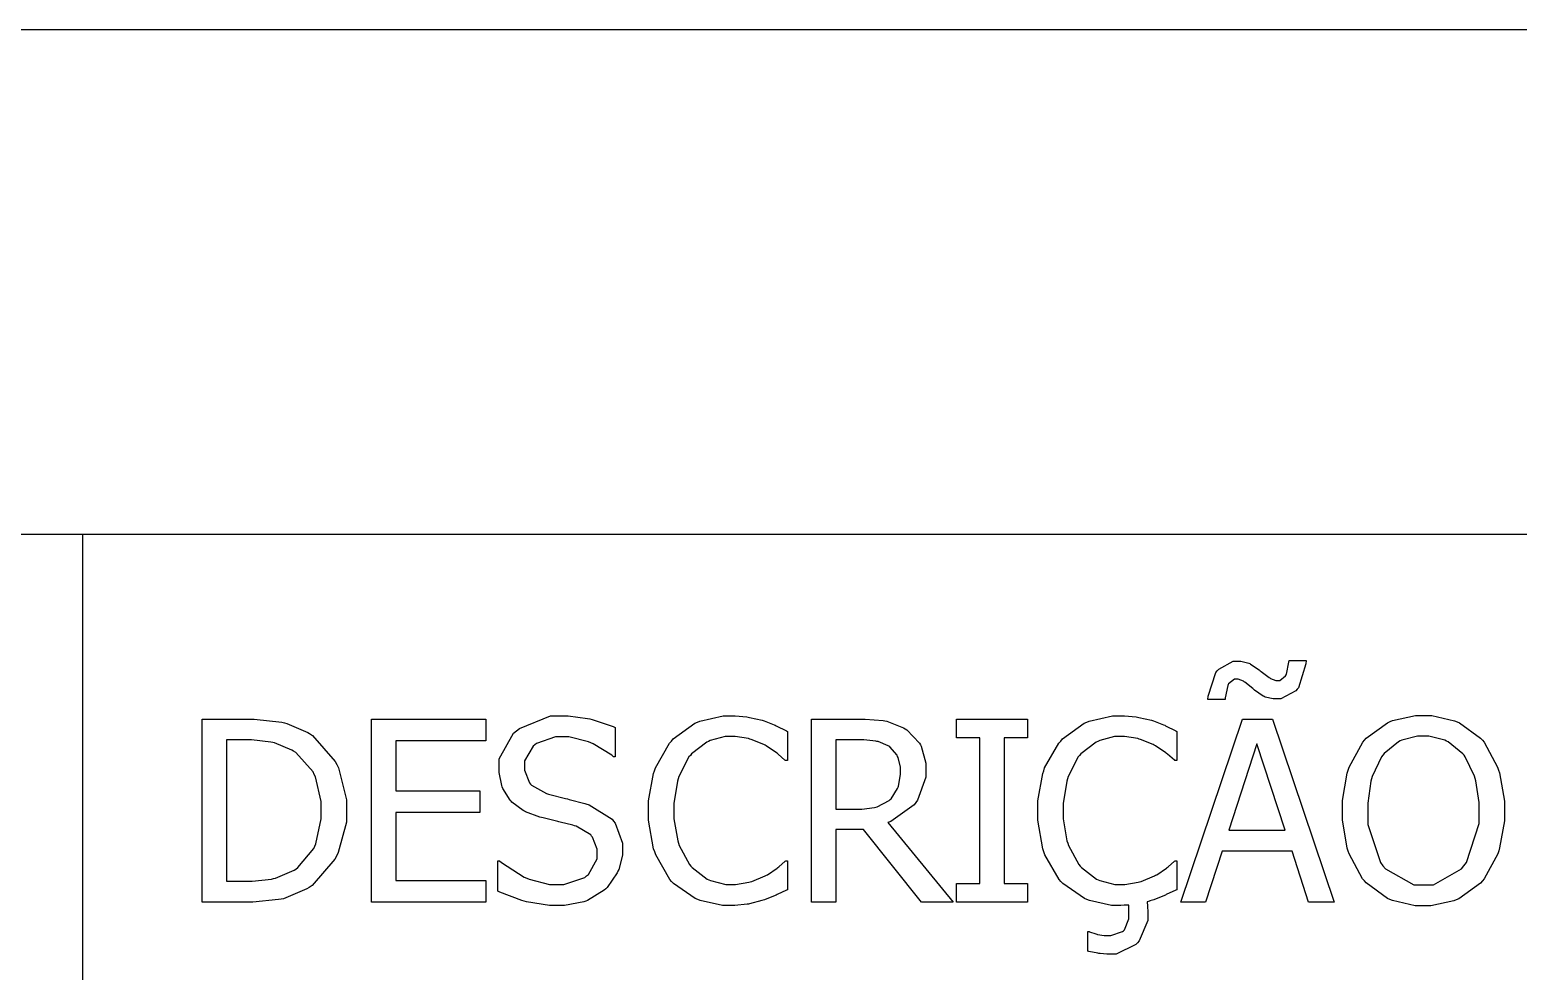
# Model space of a CAD drawing. Header units: millimetres. Extents: x 1974 to 2560, y 1429 to 1567.
# Drawn here: x 2487.988 to 2490.173, y 1531.313 to 1532.696 of the extents above; entities that cross this region are included whole.
import ezdxf

# ---------------------------------------------------------------- set-up
doc = ezdxf.new("R2010")
doc.units = ezdxf.units.MM
doc.layers.add('TEXTO', color=4, linetype='Continuous')
doc.layers.add('TIMBRE', color=7, linetype='Continuous')

msp = doc.modelspace()

# ---------------------------------------------------------------- linework, layer by layer
at = {"layer": 'TEXTO', "color": 0}
for p, q in [((2507.7976, 1531.9544), (2478.9131, 1531.9544)), ((2488.0651, 1531.9544), (2488.0651, 1515.0586)), ((2489.733, 1531.7568), (2489.7542, 1531.7685)), ((2489.7542, 1531.7685), (2489.7614, 1531.7685)), ((2489.7614, 1531.7685), (2489.7656, 1531.7685)), ((2489.7656, 1531.7685), (2489.777, 1531.7655)), ((2489.777, 1531.7655), (2489.7784, 1531.7649)), ((2489.7784, 1531.7649), (2489.7797, 1531.7643)), ((2489.7797, 1531.7643), (2489.7925, 1531.7557)), ((2489.8323, 1531.7496), (2489.836, 1531.7673)), ((2489.836, 1531.7673), (2489.8361, 1531.7694)), ((2489.8361, 1531.7694), (2489.8615, 1531.7694)), ((2489.8361, 1531.7694), (2489.8361, 1531.7694)), ((2489.861, 1531.7647), (2489.8499, 1531.7295)), ((2489.8615, 1531.7694), (2489.861, 1531.7647)), ((2489.7173, 1531.717), (2489.7288, 1531.752)), ((2489.7288, 1531.752), (2489.7309, 1531.7544)), ((2489.7309, 1531.7544), (2489.733, 1531.7568)), ((2489.756, 1531.7423), (2489.7473, 1531.7355)), ((2489.7591, 1531.7423), (2489.756, 1531.7423)), ((2489.7616, 1531.7423), (2489.7591, 1531.7423)), ((2489.7694, 1531.7391), (2489.7616, 1531.7423)), ((2489.7925, 1531.7557), (2489.7939, 1531.7545)), ((2489.7939, 1531.7545), (2489.7952, 1531.7534)), ((2489.7952, 1531.7534), (2489.8068, 1531.7445)), ((2489.8068, 1531.7445), (2489.8079, 1531.7439)), ((2489.8079, 1531.7439), (2489.8089, 1531.7433)), ((2489.8089, 1531.7433), (2489.8167, 1531.7401)), ((2489.8167, 1531.7401), (2489.8193, 1531.7401)), ((2489.8193, 1531.7401), (2489.8225, 1531.7401)), ((2489.8225, 1531.7401), (2489.831, 1531.7468)), ((2489.831, 1531.7468), (2489.8317, 1531.7483)), ((2489.8317, 1531.7483), (2489.8323, 1531.7496)), ((2489.7461, 1531.7328), (2489.7426, 1531.7147)), ((2489.7468, 1531.7342), (2489.7461, 1531.7328)), ((2489.7473, 1531.7355), (2489.7468, 1531.7342)), ((2489.7704, 1531.7384), (2489.7694, 1531.7391)), ((2489.7714, 1531.7378), (2489.7704, 1531.7384)), ((2489.7829, 1531.7285), (2489.7714, 1531.7378)), ((2489.7842, 1531.7272), (2489.7829, 1531.7285)), ((2489.7855, 1531.726), (2489.7842, 1531.7272)), ((2489.7984, 1531.7171), (2489.7855, 1531.726)), ((2489.846, 1531.7248), (2489.8242, 1531.7131)), ((2489.8479, 1531.7272), (2489.846, 1531.7248)), ((2489.8499, 1531.7295), (2489.8479, 1531.7272)), ((2489.7172, 1531.7124), (2489.7173, 1531.717)), ((2489.7425, 1531.7124), (2489.7172, 1531.7124)), ((2489.7426, 1531.7147), (2489.7425, 1531.7124)), ((2489.7997, 1531.7165), (2489.7984, 1531.7171)), ((2489.801, 1531.7159), (2489.7997, 1531.7165)), ((2489.8127, 1531.7131), (2489.801, 1531.7159)), ((2489.817, 1531.7131), (2489.8127, 1531.7131)), ((2489.8242, 1531.7131), (2489.817, 1531.7131)), ((2488.241, 1531.4148), (2488.241, 1531.6834)), ((2488.241, 1531.6834), (2488.3022, 1531.6834)), ((2488.3022, 1531.6834), (2488.3171, 1531.6834)), ((2488.3171, 1531.6834), (2488.358, 1531.6788)), ((2488.358, 1531.6788), (2488.3617, 1531.6778)), ((2488.3617, 1531.6778), (2488.3653, 1531.6769)), ((2488.3653, 1531.6769), (2488.3959, 1531.6638)), ((2488.4894, 1531.4148), (2488.4894, 1531.6834)), ((2488.4894, 1531.6834), (2488.6574, 1531.6834)), ((2488.6574, 1531.6834), (2488.6574, 1531.6517)), ((2488.7064, 1531.6699), (2488.752, 1531.6883)), ((2488.752, 1531.6883), (2488.7672, 1531.6883)), ((2488.7672, 1531.6883), (2488.7779, 1531.6883)), ((2488.7779, 1531.6883), (2488.8065, 1531.6846)), ((2488.8065, 1531.6846), (2488.8099, 1531.6838)), ((2488.8099, 1531.6838), (2488.8132, 1531.6831)), ((2488.8132, 1531.6831), (2488.8442, 1531.6724)), ((2488.9323, 1531.6543), (2488.9641, 1531.6773)), ((2488.9641, 1531.6773), (2488.9679, 1531.6788)), ((2488.9679, 1531.6788), (2488.9715, 1531.6805)), ((2488.9715, 1531.6805), (2489.0057, 1531.6883)), ((2489.0057, 1531.6883), (2489.0171, 1531.6883)), ((2489.0171, 1531.6883), (2489.0234, 1531.6883)), ((2489.0234, 1531.6883), (2489.0404, 1531.6867)), ((2489.0404, 1531.6867), (2489.0424, 1531.6863)), ((2489.0424, 1531.6863), (2489.0444, 1531.686)), ((2489.0444, 1531.686), (2489.0626, 1531.6819)), ((2489.0626, 1531.6819), (2489.0644, 1531.6813)), ((2489.0644, 1531.6813), (2489.0659, 1531.6809)), ((2489.0659, 1531.6809), (2489.0806, 1531.6752)), ((2489.0806, 1531.6752), (2489.0821, 1531.6745)), ((2489.0821, 1531.6745), (2489.0835, 1531.6738)), ((2489.0835, 1531.6738), (2489.0986, 1531.6664)), ((2489.135, 1531.4148), (2489.135, 1531.6834)), ((2489.135, 1531.6834), (2489.2043, 1531.6834)), ((2489.2043, 1531.6834), (2489.214, 1531.6834)), ((2489.214, 1531.6834), (2489.2405, 1531.6814)), ((2489.2405, 1531.6814), (2489.2431, 1531.6809)), ((2489.2431, 1531.6809), (2489.2456, 1531.6805)), ((2489.2456, 1531.6805), (2489.2703, 1531.6707)), ((2489.3482, 1531.6561), (2489.3482, 1531.6834)), ((2489.3482, 1531.6834), (2489.4524, 1531.6834)), ((2489.4524, 1531.6834), (2489.4524, 1531.6561)), ((2489.5038, 1531.6543), (2489.5355, 1531.6773)), ((2489.5355, 1531.6773), (2489.5392, 1531.6788)), ((2489.5392, 1531.6788), (2489.5428, 1531.6805)), ((2489.5428, 1531.6805), (2489.577, 1531.6883)), ((2489.577, 1531.6883), (2489.5884, 1531.6883)), ((2489.5884, 1531.6883), (2489.5947, 1531.6883)), ((2489.5947, 1531.6883), (2489.6118, 1531.6867)), ((2489.6118, 1531.6867), (2489.6139, 1531.6863)), ((2489.6139, 1531.6863), (2489.6158, 1531.686)), ((2489.6158, 1531.686), (2489.6341, 1531.6819)), ((2489.6341, 1531.6819), (2489.6358, 1531.6813)), ((2489.6358, 1531.6813), (2489.6372, 1531.6809)), ((2489.6372, 1531.6809), (2489.6519, 1531.6752)), ((2489.6519, 1531.6752), (2489.6536, 1531.6745)), ((2489.6536, 1531.6745), (2489.655, 1531.6738)), ((2489.655, 1531.6738), (2489.67, 1531.6664)), ((2489.6773, 1531.4148), (2489.7679, 1531.6834)), ((2489.7679, 1531.6834), (2489.812, 1531.6834)), ((2489.812, 1531.6834), (2489.9026, 1531.4148)), ((2489.9495, 1531.6556), (2489.9806, 1531.6782)), ((2489.9806, 1531.6782), (2489.9844, 1531.6798)), ((2489.9844, 1531.6798), (2489.988, 1531.6813)), ((2489.988, 1531.6813), (2490.022, 1531.689)), ((2490.022, 1531.689), (2490.0334, 1531.689)), ((2490.0334, 1531.689), (2490.0457, 1531.689)), ((2490.0457, 1531.689), (2490.079, 1531.6811)), ((2490.079, 1531.6811), (2490.0827, 1531.6795)), ((2490.0827, 1531.6795), (2490.0864, 1531.6779)), ((2490.0864, 1531.6779), (2490.1174, 1531.6555)), ((2488.304, 1531.6528), (2488.2767, 1531.6528)), ((2488.2767, 1531.6528), (2488.2767, 1531.4455)), ((2488.3134, 1531.6528), (2488.304, 1531.6528)), ((2488.3417, 1531.6497), (2488.3134, 1531.6528)), ((2488.3959, 1531.6638), (2488.3984, 1531.6622)), ((2488.3984, 1531.6622), (2488.4026, 1531.6593)), ((2488.4026, 1531.6593), (2488.4362, 1531.6213)), ((2488.6768, 1531.6252), (2488.698, 1531.6626)), ((2488.698, 1531.6626), (2488.7022, 1531.6662)), ((2488.7022, 1531.6662), (2488.7064, 1531.6699)), ((2488.7595, 1531.6575), (2488.7318, 1531.6478)), ((2488.7696, 1531.6575), (2488.7595, 1531.6575)), ((2488.7791, 1531.6575), (2488.7696, 1531.6575)), ((2488.8081, 1531.6501), (2488.7791, 1531.6575)), ((2488.8442, 1531.6724), (2488.8471, 1531.671)), ((2488.8471, 1531.671), (2488.8471, 1531.6282)), ((2488.9297, 1531.6513), (2488.9323, 1531.6543)), ((2488.9867, 1531.652), (2488.9842, 1531.6508)), ((2489.0086, 1531.6578), (2488.9867, 1531.652)), ((2489.0167, 1531.6578), (2489.0086, 1531.6578)), ((2489.0231, 1531.6578), (2489.0167, 1531.6578)), ((2489.0426, 1531.6549), (2489.0231, 1531.6578)), ((2489.0447, 1531.6542), (2489.0426, 1531.6549)), ((2489.0466, 1531.6536), (2489.0447, 1531.6542)), ((2489.0654, 1531.646), (2489.0466, 1531.6536)), ((2489.0986, 1531.6664), (2489.1001, 1531.6655)), ((2489.1001, 1531.6655), (2489.1001, 1531.6225)), ((2489.2061, 1531.6528), (2489.1708, 1531.6528)), ((2489.1708, 1531.6528), (2489.1708, 1531.5514)), ((2489.2119, 1531.6528), (2489.2061, 1531.6528)), ((2489.2295, 1531.6511), (2489.2119, 1531.6528)), ((2489.2703, 1531.6707), (2489.2728, 1531.6692)), ((2489.2728, 1531.6692), (2489.2751, 1531.6677)), ((2489.2751, 1531.6677), (2489.2936, 1531.6483)), ((2489.3824, 1531.6561), (2489.3482, 1531.6561)), ((2489.3824, 1531.4422), (2489.3824, 1531.6561)), ((2489.4524, 1531.6561), (2489.4181, 1531.6561)), ((2489.4181, 1531.6561), (2489.4181, 1531.4422)), ((2489.5011, 1531.6513), (2489.5038, 1531.6543)), ((2489.5582, 1531.652), (2489.5556, 1531.6508)), ((2489.5799, 1531.6578), (2489.5582, 1531.652)), ((2489.588, 1531.6578), (2489.5799, 1531.6578)), ((2489.5946, 1531.6578), (2489.588, 1531.6578)), ((2489.6141, 1531.6549), (2489.5946, 1531.6578)), ((2489.6161, 1531.6542), (2489.6141, 1531.6549)), ((2489.618, 1531.6536), (2489.6161, 1531.6542)), ((2489.6367, 1531.646), (2489.618, 1531.6536)), ((2489.67, 1531.6664), (2489.6714, 1531.6655)), ((2489.6714, 1531.6655), (2489.6714, 1531.6225)), ((2489.9443, 1531.6496), (2489.9469, 1531.6526)), ((2489.9469, 1531.6526), (2489.9495, 1531.6556)), ((2490.0019, 1531.6526), (2489.9995, 1531.6514)), ((2490.0249, 1531.6582), (2490.0019, 1531.6526)), ((2490.0334, 1531.6582), (2490.0249, 1531.6582)), ((2490.0412, 1531.6582), (2490.0334, 1531.6582)), ((2490.0648, 1531.6524), (2490.0412, 1531.6582)), ((2490.0673, 1531.6512), (2490.0648, 1531.6524)), ((2490.1174, 1531.6555), (2490.1199, 1531.6526)), ((2490.1199, 1531.6526), (2490.1224, 1531.6497)), ((2490.1199, 1531.6526), (2490.1199, 1531.6526)), ((2488.3444, 1531.649), (2488.3417, 1531.6497)), ((2488.3472, 1531.6484), (2488.3444, 1531.649)), ((2488.3725, 1531.638), (2488.3472, 1531.6484)), ((2488.3749, 1531.6366), (2488.3725, 1531.638)), ((2488.3782, 1531.6345), (2488.3749, 1531.6366)), ((2488.4037, 1531.606), (2488.3782, 1531.6345)), ((2488.6574, 1531.6517), (2488.5252, 1531.6517)), ((2488.5252, 1531.6517), (2488.5252, 1531.5781)), ((2488.7267, 1531.6439), (2488.7139, 1531.6224)), ((2488.7293, 1531.6459), (2488.7267, 1531.6439)), ((2488.7318, 1531.6478), (2488.7293, 1531.6459)), ((2488.8115, 1531.6487), (2488.8081, 1531.6501)), ((2488.8148, 1531.6472), (2488.8115, 1531.6487)), ((2488.8423, 1531.6303), (2488.8148, 1531.6472)), ((2488.8445, 1531.6282), (2488.8423, 1531.6303)), ((2488.9061, 1531.6118), (2488.927, 1531.6483)), ((2488.927, 1531.6483), (2488.9297, 1531.6513)), ((2488.9574, 1531.6301), (2488.9554, 1531.6279)), ((2488.9592, 1531.6324), (2488.9574, 1531.6301)), ((2488.9816, 1531.6497), (2488.9592, 1531.6324)), ((2488.9842, 1531.6508), (2488.9816, 1531.6497)), ((2489.0671, 1531.645), (2489.0654, 1531.646)), ((2489.0688, 1531.6441), (2489.0671, 1531.645)), ((2489.0839, 1531.6341), (2489.0688, 1531.6441)), ((2489.0852, 1531.633), (2489.0839, 1531.6341)), ((2489.0863, 1531.632), (2489.0852, 1531.633)), ((2489.0963, 1531.6233), (2489.0863, 1531.632)), ((2489.2312, 1531.6508), (2489.2295, 1531.6511)), ((2489.2329, 1531.6505), (2489.2312, 1531.6508)), ((2489.2476, 1531.6444), (2489.2329, 1531.6505)), ((2489.2489, 1531.6436), (2489.2476, 1531.6444)), ((2489.2503, 1531.6427), (2489.2489, 1531.6436)), ((2489.261, 1531.6303), (2489.2503, 1531.6427)), ((2489.2617, 1531.6287), (2489.261, 1531.6303)), ((2489.2936, 1531.6483), (2489.2951, 1531.6459)), ((2489.2951, 1531.6459), (2489.2964, 1531.6436)), ((2489.2964, 1531.6436), (2489.3032, 1531.6188)), ((2489.4774, 1531.6118), (2489.4983, 1531.6483)), ((2489.4983, 1531.6483), (2489.5011, 1531.6513)), ((2489.5287, 1531.6301), (2489.5267, 1531.6279)), ((2489.5306, 1531.6324), (2489.5287, 1531.6301)), ((2489.553, 1531.6497), (2489.5306, 1531.6324)), ((2489.5556, 1531.6508), (2489.553, 1531.6497)), ((2489.6384, 1531.645), (2489.6367, 1531.646)), ((2489.6402, 1531.6441), (2489.6384, 1531.645)), ((2489.6552, 1531.6341), (2489.6402, 1531.6441)), ((2489.6565, 1531.633), (2489.6552, 1531.6341)), ((2489.6576, 1531.632), (2489.6565, 1531.633)), ((2489.6678, 1531.6233), (2489.6576, 1531.632)), ((2489.7891, 1531.647), (2489.7478, 1531.5204)), ((2489.8306, 1531.5204), (2489.7891, 1531.647)), ((2489.9243, 1531.6128), (2489.9443, 1531.6496)), ((2489.9737, 1531.6303), (2489.9719, 1531.6282)), ((2489.9756, 1531.6328), (2489.9737, 1531.6303)), ((2489.997, 1531.6503), (2489.9756, 1531.6328)), ((2489.9995, 1531.6514), (2489.997, 1531.6503)), ((2490.0698, 1531.6501), (2490.0673, 1531.6512)), ((2490.0912, 1531.6327), (2490.0698, 1531.6501)), ((2490.093, 1531.6303), (2490.0912, 1531.6327)), ((2490.0948, 1531.6282), (2490.093, 1531.6303)), ((2490.1224, 1531.6497), (2490.1423, 1531.6131)), ((2488.4362, 1531.6213), (2488.4387, 1531.6166)), ((2488.4387, 1531.6166), (2488.4409, 1531.6119)), ((2488.4409, 1531.6119), (2488.4529, 1531.5647)), ((2488.6768, 1531.6115), (2488.6768, 1531.6252)), ((2488.6768, 1531.6051), (2488.6768, 1531.6115)), ((2488.7139, 1531.6224), (2488.7139, 1531.6152)), ((2488.7139, 1531.6152), (2488.7139, 1531.6084)), ((2488.7139, 1531.6084), (2488.7214, 1531.5897)), ((2488.8471, 1531.6282), (2488.8445, 1531.6282)), ((2488.9048, 1531.6077), (2488.9061, 1531.6118)), ((2488.9554, 1531.6279), (2488.9407, 1531.599)), ((2489.0973, 1531.6225), (2489.0963, 1531.6233)), ((2489.1001, 1531.6225), (2489.0973, 1531.6225)), ((2489.2624, 1531.6272), (2489.2617, 1531.6287)), ((2489.2659, 1531.6131), (2489.2624, 1531.6272)), ((2489.2659, 1531.6079), (2489.2659, 1531.6131)), ((2489.3032, 1531.6188), (2489.3032, 1531.6106)), ((2489.3032, 1531.6106), (2489.3032, 1531.5982)), ((2489.4761, 1531.6077), (2489.4774, 1531.6118)), ((2489.5267, 1531.6279), (2489.5121, 1531.599)), ((2489.6686, 1531.6225), (2489.6678, 1531.6233)), ((2489.6714, 1531.6225), (2489.6686, 1531.6225)), ((2489.9215, 1531.6043), (2489.9229, 1531.6085)), ((2489.9229, 1531.6085), (2489.9243, 1531.6128)), ((2489.9719, 1531.6282), (2489.9583, 1531.5994)), ((2490.1083, 1531.5998), (2490.0948, 1531.6282)), ((2490.1423, 1531.6131), (2490.1438, 1531.6087)), ((2490.1438, 1531.6087), (2490.1451, 1531.6044)), ((2488.4054, 1531.6023), (2488.4037, 1531.606)), ((2488.4071, 1531.5987), (2488.4054, 1531.6023)), ((2488.4157, 1531.5626), (2488.4071, 1531.5987)), ((2488.6806, 1531.5858), (2488.6768, 1531.6051)), ((2488.7214, 1531.5897), (2488.7229, 1531.588)), ((2488.7229, 1531.588), (2488.7244, 1531.5863)), ((2488.7244, 1531.5863), (2488.7462, 1531.574)), ((2488.8961, 1531.5636), (2488.9033, 1531.6034)), ((2488.9033, 1531.6034), (2488.9048, 1531.6077)), ((2488.9387, 1531.5921), (2488.9334, 1531.5597)), ((2488.9397, 1531.5956), (2488.9387, 1531.5921)), ((2488.9407, 1531.599), (2488.9397, 1531.5956)), ((2489.2628, 1531.5851), (2489.2659, 1531.6022)), ((2489.2659, 1531.6022), (2489.2659, 1531.6079)), ((2489.2659, 1531.6079), (2489.2659, 1531.6079)), ((2489.3032, 1531.5982), (2489.2907, 1531.5645)), ((2489.4676, 1531.5636), (2489.4747, 1531.6034)), ((2489.4747, 1531.6034), (2489.4761, 1531.6077)), ((2489.5099, 1531.5921), (2489.5047, 1531.5597)), ((2489.511, 1531.5956), (2489.5099, 1531.5921)), ((2489.5121, 1531.599), (2489.511, 1531.5956)), ((2489.9146, 1531.564), (2489.9215, 1531.6043)), ((2489.9564, 1531.5925), (2489.9518, 1531.5599)), ((2489.9574, 1531.5959), (2489.9564, 1531.5925)), ((2489.9583, 1531.5994), (2489.9574, 1531.5959)), ((2490.1093, 1531.5963), (2490.1083, 1531.5998)), ((2490.1102, 1531.5929), (2490.1093, 1531.5963)), ((2490.115, 1531.5609), (2490.1102, 1531.5929)), ((2490.1451, 1531.6044), (2490.1522, 1531.563)), ((2488.4529, 1531.5647), (2488.4529, 1531.5489)), ((2488.5252, 1531.5781), (2488.6484, 1531.5781)), ((2488.6484, 1531.5781), (2488.6484, 1531.5463)), ((2488.6813, 1531.5838), (2488.6806, 1531.5858)), ((2488.6821, 1531.5818), (2488.6813, 1531.5838)), ((2488.6928, 1531.5645), (2488.6821, 1531.5818)), ((2488.6943, 1531.563), (2488.6928, 1531.5645)), ((2488.7462, 1531.574), (2488.7492, 1531.5732)), ((2488.7492, 1531.5732), (2488.751, 1531.5727)), ((2488.751, 1531.5727), (2488.7741, 1531.5669)), ((2488.7741, 1531.5669), (2488.7769, 1531.5662)), ((2488.7769, 1531.5662), (2488.7796, 1531.5656)), ((2488.7796, 1531.5656), (2488.8024, 1531.5597)), ((2489.2493, 1531.5639), (2489.2507, 1531.5652)), ((2489.2507, 1531.5652), (2489.252, 1531.5665)), ((2489.252, 1531.5665), (2489.2615, 1531.5815)), ((2489.2615, 1531.5815), (2489.2622, 1531.5833)), ((2489.2622, 1531.5833), (2489.2628, 1531.5851)), ((2489.2907, 1531.5645), (2489.2883, 1531.5611)), ((2488.4157, 1531.5494), (2488.4157, 1531.5626)), ((2488.4157, 1531.5371), (2488.4157, 1531.5494)), ((2488.4157, 1531.5494), (2488.4157, 1531.5494)), ((2488.4529, 1531.5489), (2488.4529, 1531.5323)), ((2488.4529, 1531.5489), (2488.4529, 1531.5489)), ((2488.6484, 1531.5463), (2488.5252, 1531.5463)), ((2488.5252, 1531.5463), (2488.5252, 1531.4465)), ((2488.6956, 1531.5615), (2488.6943, 1531.563)), ((2488.7119, 1531.5492), (2488.6956, 1531.5615)), ((2488.7138, 1531.5483), (2488.7119, 1531.5492)), ((2488.7156, 1531.5474), (2488.7138, 1531.5483)), ((2488.7364, 1531.5397), (2488.7156, 1531.5474)), ((2488.8024, 1531.5597), (2488.8042, 1531.5592)), ((2488.8042, 1531.5592), (2488.8088, 1531.5578)), ((2488.8088, 1531.5578), (2488.8426, 1531.5364)), ((2488.8961, 1531.5489), (2488.8961, 1531.5636)), ((2488.8961, 1531.535), (2488.8961, 1531.5489)), ((2488.9334, 1531.5597), (2488.9334, 1531.5489)), ((2488.9334, 1531.5489), (2488.9334, 1531.5371)), ((2489.1708, 1531.5514), (2489.2022, 1531.5514)), ((2489.2022, 1531.5514), (2489.209, 1531.5514)), ((2489.209, 1531.5514), (2489.2277, 1531.5537)), ((2489.2277, 1531.5537), (2489.2298, 1531.5541)), ((2489.2298, 1531.5541), (2489.2318, 1531.5546)), ((2489.2318, 1531.5546), (2489.2493, 1531.5639)), ((2489.2857, 1531.5578), (2489.2517, 1531.5333)), ((2489.2883, 1531.5611), (2489.2857, 1531.5578)), ((2489.4676, 1531.5489), (2489.4676, 1531.5636)), ((2489.4676, 1531.535), (2489.4676, 1531.5489)), ((2489.5047, 1531.5597), (2489.5047, 1531.5489)), ((2489.5047, 1531.5489), (2489.5047, 1531.5371)), ((2489.9146, 1531.549), (2489.9146, 1531.564)), ((2489.9146, 1531.5354), (2489.9146, 1531.549)), ((2489.9518, 1531.5599), (2489.9518, 1531.549)), ((2489.9518, 1531.549), (2489.9518, 1531.5289)), ((2490.115, 1531.549), (2490.115, 1531.5609)), ((2490.115, 1531.53), (2490.115, 1531.549)), ((2490.115, 1531.549), (2490.115, 1531.549)), ((2490.1522, 1531.563), (2490.1522, 1531.549)), ((2490.1522, 1531.549), (2490.1522, 1531.5343)), ((2488.4078, 1531.5004), (2488.4157, 1531.5371)), ((2488.4529, 1531.5323), (2488.4405, 1531.4874)), ((2488.7387, 1531.5391), (2488.7364, 1531.5397)), ((2488.7412, 1531.5385), (2488.7387, 1531.5391)), ((2488.7627, 1531.5331), (2488.7412, 1531.5385)), ((2488.7645, 1531.5328), (2488.7627, 1531.5331)), ((2488.7662, 1531.5323), (2488.7645, 1531.5328)), ((2488.785, 1531.5276), (2488.7662, 1531.5323)), ((2488.7872, 1531.5268), (2488.785, 1531.5276)), ((2488.79, 1531.5261), (2488.7872, 1531.5268)), ((2488.8112, 1531.5135), (2488.79, 1531.5261)), ((2488.8426, 1531.5364), (2488.8448, 1531.5335)), ((2488.8448, 1531.5335), (2488.847, 1531.5307)), ((2488.847, 1531.5307), (2488.8576, 1531.5012)), ((2488.9035, 1531.4931), (2488.8961, 1531.535)), ((2488.9334, 1531.5371), (2488.9388, 1531.5047)), ((2489.2115, 1531.5216), (2489.1708, 1531.5216)), ((2489.1708, 1531.5216), (2489.1708, 1531.4148)), ((2489.2967, 1531.4148), (2489.2115, 1531.5216)), ((2489.2517, 1531.5333), (2489.2474, 1531.5317)), ((2489.2474, 1531.5317), (2489.3431, 1531.4148)), ((2489.2474, 1531.5317), (2489.2474, 1531.5317)), ((2489.4748, 1531.4931), (2489.4676, 1531.535)), ((2489.5047, 1531.5371), (2489.5102, 1531.5047)), ((2489.9214, 1531.4941), (2489.9146, 1531.5354)), ((2489.9518, 1531.5289), (2489.9702, 1531.4728)), ((2490.0966, 1531.4728), (2490.115, 1531.53)), ((2490.1522, 1531.5343), (2490.1453, 1531.4945)), ((2488.4064, 1531.4969), (2488.4078, 1531.5004)), ((2488.8125, 1531.5118), (2488.8112, 1531.5135)), ((2488.8138, 1531.5102), (2488.8125, 1531.5118)), ((2488.8204, 1531.4923), (2488.8138, 1531.5102)), ((2488.8576, 1531.5012), (2488.8576, 1531.4912)), ((2488.9388, 1531.5047), (2488.94, 1531.5013)), ((2488.94, 1531.5013), (2488.941, 1531.4981)), ((2489.5102, 1531.5047), (2489.5114, 1531.5013)), ((2489.5114, 1531.5013), (2489.5125, 1531.4981)), ((2489.7478, 1531.5204), (2489.8306, 1531.5204)), ((2489.7478, 1531.5204), (2489.7478, 1531.5204)), ((2488.3814, 1531.4655), (2488.4047, 1531.4935)), ((2488.4355, 1531.4776), (2488.4021, 1531.4391)), ((2488.4047, 1531.4935), (2488.4064, 1531.4969)), ((2488.438, 1531.4824), (2488.4355, 1531.4776)), ((2488.4405, 1531.4874), (2488.438, 1531.4824)), ((2488.8078, 1531.4552), (2488.8204, 1531.4781)), ((2488.8204, 1531.4857), (2488.8204, 1531.4923)), ((2488.8204, 1531.4781), (2488.8204, 1531.4857)), ((2488.8576, 1531.4835), (2488.8523, 1531.4628)), ((2488.8576, 1531.4912), (2488.8576, 1531.4835)), ((2488.9051, 1531.4887), (2488.9035, 1531.4931)), ((2488.9066, 1531.4844), (2488.9051, 1531.4887)), ((2488.9272, 1531.448), (2488.9066, 1531.4844)), ((2488.941, 1531.4981), (2488.9563, 1531.47)), ((2489.4764, 1531.4887), (2489.4748, 1531.4931)), ((2489.4778, 1531.4844), (2489.4764, 1531.4887)), ((2489.4986, 1531.448), (2489.4778, 1531.4844)), ((2489.5125, 1531.4981), (2489.5277, 1531.47)), ((2489.7378, 1531.4897), (2489.7134, 1531.4148)), ((2489.8405, 1531.4897), (2489.7378, 1531.4897)), ((2489.8648, 1531.4148), (2489.8405, 1531.4897)), ((2489.9228, 1531.4897), (2489.9214, 1531.4941)), ((2489.9242, 1531.4855), (2489.9228, 1531.4897)), ((2489.9441, 1531.4488), (2489.9242, 1531.4855)), ((2490.1425, 1531.4856), (2490.1225, 1531.4488)), ((2490.144, 1531.49), (2490.1425, 1531.4856)), ((2490.1453, 1531.4945), (2490.144, 1531.49)), ((2488.3486, 1531.4499), (2488.3759, 1531.4617)), ((2488.3759, 1531.4617), (2488.3784, 1531.4633)), ((2488.3784, 1531.4633), (2488.3814, 1531.4655)), ((2488.6748, 1531.4308), (2488.6748, 1531.4755)), ((2488.6748, 1531.4755), (2488.6773, 1531.4755)), ((2488.6773, 1531.4755), (2488.6802, 1531.4728)), ((2488.6802, 1531.4728), (2488.7136, 1531.4514)), ((2488.8052, 1531.4531), (2488.8078, 1531.4552)), ((2488.8502, 1531.4576), (2488.8352, 1531.436)), ((2488.8512, 1531.4602), (2488.8502, 1531.4576)), ((2488.8523, 1531.4628), (2488.8512, 1531.4602)), ((2488.9563, 1531.47), (2488.9582, 1531.4676)), ((2488.9582, 1531.4676), (2488.9601, 1531.4655)), ((2488.9601, 1531.4655), (2488.9821, 1531.4486)), ((2489.0706, 1531.455), (2489.0847, 1531.4645)), ((2489.0847, 1531.4645), (2489.086, 1531.4655)), ((2489.086, 1531.4655), (2489.0872, 1531.4665)), ((2489.0872, 1531.4665), (2489.0967, 1531.4748)), ((2489.0967, 1531.4748), (2489.0975, 1531.4755)), ((2489.0975, 1531.4755), (2489.1001, 1531.4755)), ((2489.1001, 1531.4755), (2489.1001, 1531.4329)), ((2489.5277, 1531.47), (2489.5297, 1531.4676)), ((2489.5297, 1531.4676), (2489.5315, 1531.4655)), ((2489.5315, 1531.4655), (2489.5534, 1531.4486)), ((2489.6419, 1531.455), (2489.6562, 1531.4645)), ((2489.6562, 1531.4645), (2489.6574, 1531.4655)), ((2489.6574, 1531.4655), (2489.6586, 1531.4665)), ((2489.6586, 1531.4665), (2489.668, 1531.4748)), ((2489.668, 1531.4748), (2489.6688, 1531.4755)), ((2489.6688, 1531.4755), (2489.6714, 1531.4755)), ((2489.6714, 1531.4755), (2489.6714, 1531.4329)), ((2489.9702, 1531.4728), (2489.974, 1531.4681)), ((2489.974, 1531.4681), (2489.9776, 1531.4634)), ((2489.9776, 1531.4634), (2490.0195, 1531.44)), ((2490.0483, 1531.44), (2490.0892, 1531.4634)), ((2490.0892, 1531.4634), (2490.0929, 1531.4681)), ((2490.0929, 1531.4681), (2490.0966, 1531.4728)), ((2488.2767, 1531.4455), (2488.304, 1531.4455)), ((2488.304, 1531.4455), (2488.3143, 1531.4455)), ((2488.3143, 1531.4455), (2488.3426, 1531.4486)), ((2488.3426, 1531.4486), (2488.3457, 1531.4493)), ((2488.3457, 1531.4493), (2488.3486, 1531.4499)), ((2488.3946, 1531.4341), (2488.3602, 1531.4198)), ((2488.398, 1531.4362), (2488.3946, 1531.4341)), ((2488.4021, 1531.4391), (2488.398, 1531.4362)), ((2488.5252, 1531.4465), (2488.6574, 1531.4465)), ((2488.6574, 1531.4465), (2488.6574, 1531.4148)), ((2488.7136, 1531.4514), (2488.7173, 1531.4498)), ((2488.7173, 1531.4498), (2488.721, 1531.4484)), ((2488.721, 1531.4484), (2488.7506, 1531.4407)), ((2488.7506, 1531.4407), (2488.7605, 1531.4407)), ((2488.7605, 1531.4407), (2488.7717, 1531.4407)), ((2488.7717, 1531.4407), (2488.8027, 1531.4511)), ((2488.8027, 1531.4511), (2488.8052, 1531.4531)), ((2488.8332, 1531.4342), (2488.8309, 1531.4322)), ((2488.8352, 1531.436), (2488.8332, 1531.4342)), ((2488.9299, 1531.445), (2488.9272, 1531.448)), ((2488.9325, 1531.4422), (2488.9299, 1531.445)), ((2488.9645, 1531.4203), (2488.9325, 1531.4422)), ((2488.9821, 1531.4486), (2488.9846, 1531.4475)), ((2488.9846, 1531.4475), (2488.9872, 1531.4464)), ((2488.9872, 1531.4464), (2489.0093, 1531.4407)), ((2489.0093, 1531.4407), (2489.0167, 1531.4407)), ((2489.0167, 1531.4407), (2489.0239, 1531.4407)), ((2489.0239, 1531.4407), (2489.0432, 1531.4439)), ((2489.0432, 1531.4439), (2489.0454, 1531.4445)), ((2489.0454, 1531.4445), (2489.0476, 1531.4451)), ((2489.0476, 1531.4451), (2489.0672, 1531.4531)), ((2489.0672, 1531.4531), (2489.069, 1531.4541)), ((2489.069, 1531.4541), (2489.0706, 1531.455)), ((2489.3482, 1531.4148), (2489.3482, 1531.4422)), ((2489.3482, 1531.4422), (2489.3824, 1531.4422)), ((2489.4181, 1531.4422), (2489.4524, 1531.4422)), ((2489.4524, 1531.4422), (2489.4524, 1531.4148)), ((2489.4524, 1531.4422), (2489.4524, 1531.4422)), ((2489.5014, 1531.445), (2489.4986, 1531.448)), ((2489.504, 1531.4422), (2489.5014, 1531.445)), ((2489.5357, 1531.4203), (2489.504, 1531.4422)), ((2489.5534, 1531.4486), (2489.5559, 1531.4475)), ((2489.5559, 1531.4475), (2489.5585, 1531.4464)), ((2489.5585, 1531.4464), (2489.5806, 1531.4407)), ((2489.5806, 1531.4407), (2489.588, 1531.4407)), ((2489.588, 1531.4407), (2489.5952, 1531.4407)), ((2489.5952, 1531.4407), (2489.6145, 1531.4439)), ((2489.6145, 1531.4439), (2489.6167, 1531.4445)), ((2489.6167, 1531.4445), (2489.6189, 1531.4451)), ((2489.6189, 1531.4451), (2489.6385, 1531.4531)), ((2489.6385, 1531.4531), (2489.6403, 1531.4541)), ((2489.6403, 1531.4541), (2489.6419, 1531.455)), ((2489.9467, 1531.4458), (2489.9441, 1531.4488)), ((2489.9493, 1531.4429), (2489.9467, 1531.4458)), ((2489.9806, 1531.4199), (2489.9493, 1531.4429)), ((2490.0195, 1531.44), (2490.0334, 1531.44)), ((2490.0334, 1531.44), (2490.0483, 1531.44)), ((2490.1171, 1531.4427), (2490.0852, 1531.4196)), ((2490.1199, 1531.4458), (2490.1171, 1531.4427)), ((2490.1225, 1531.4488), (2490.1199, 1531.4458)), ((2488.3029, 1531.4148), (2488.241, 1531.4148)), ((2488.3154, 1531.4148), (2488.3029, 1531.4148)), ((2488.3531, 1531.4184), (2488.3154, 1531.4148)), ((2488.3567, 1531.4191), (2488.3531, 1531.4184)), ((2488.3602, 1531.4198), (2488.3567, 1531.4191)), ((2488.6574, 1531.4148), (2488.4894, 1531.4148)), ((2488.6574, 1531.4148), (2488.6574, 1531.4148)), ((2488.6778, 1531.4293), (2488.6748, 1531.4308)), ((2488.7099, 1531.417), (2488.6778, 1531.4293)), ((2488.7133, 1531.416), (2488.7099, 1531.417)), ((2488.7167, 1531.415), (2488.7133, 1531.416)), ((2488.7505, 1531.4098), (2488.7167, 1531.415)), ((2488.8012, 1531.4152), (2488.7726, 1531.4098)), ((2488.8039, 1531.4162), (2488.8012, 1531.4152)), ((2488.8066, 1531.4172), (2488.8039, 1531.4162)), ((2488.8309, 1531.4322), (2488.8066, 1531.4172)), ((2488.9682, 1531.4186), (2488.9645, 1531.4203)), ((2488.9718, 1531.4172), (2488.9682, 1531.4186)), ((2489.0044, 1531.4098), (2488.9718, 1531.4172)), ((2489.0409, 1531.4116), (2489.0226, 1531.4098)), ((2489.0426, 1531.4119), (2489.0409, 1531.4116)), ((2489.0443, 1531.4122), (2489.0426, 1531.4119)), ((2489.0624, 1531.417), (2489.0443, 1531.4122)), ((2489.0644, 1531.4176), (2489.0624, 1531.417)), ((2489.0662, 1531.4183), (2489.0644, 1531.4176)), ((2489.0821, 1531.4245), (2489.0662, 1531.4183)), ((2489.0834, 1531.425), (2489.0821, 1531.4245)), ((2489.0847, 1531.4258), (2489.0834, 1531.425)), ((2489.0986, 1531.4322), (2489.0847, 1531.4258)), ((2489.1001, 1531.4329), (2489.0986, 1531.4322)), ((2489.1708, 1531.4148), (2489.135, 1531.4148)), ((2489.3431, 1531.4148), (2489.2967, 1531.4148)), ((2489.4524, 1531.4148), (2489.3482, 1531.4148)), ((2489.5394, 1531.4186), (2489.5357, 1531.4203)), ((2489.5431, 1531.4172), (2489.5394, 1531.4186)), ((2489.5758, 1531.4098), (2489.5431, 1531.4172)), ((2489.6311, 1531.4162), (2489.6279, 1531.4153)), ((2489.6279, 1531.4153), (2489.6279, 1531.4153)), ((2489.6279, 1531.4153), (2489.6279, 1531.4149)), ((2489.6279, 1531.4149), (2489.6282, 1531.4091)), ((2489.6316, 1531.4162), (2489.6311, 1531.4162)), ((2489.632, 1531.4165), (2489.6316, 1531.4162)), ((2489.6355, 1531.4176), (2489.632, 1531.4165)), ((2489.6358, 1531.4176), (2489.6355, 1531.4176)), ((2489.6377, 1531.4183), (2489.6358, 1531.4176)), ((2489.6534, 1531.4245), (2489.6377, 1531.4183)), ((2489.6548, 1531.425), (2489.6534, 1531.4245)), ((2489.656, 1531.4258), (2489.6548, 1531.425)), ((2489.67, 1531.4322), (2489.656, 1531.4258)), ((2489.6714, 1531.4329), (2489.67, 1531.4322)), ((2489.7134, 1531.4148), (2489.6773, 1531.4148)), ((2489.7134, 1531.4148), (2489.7134, 1531.4148)), ((2489.9026, 1531.4148), (2489.8648, 1531.4148)), ((2489.9842, 1531.4184), (2489.9806, 1531.4199)), ((2489.9878, 1531.417), (2489.9842, 1531.4184)), ((2490.0211, 1531.4091), (2489.9878, 1531.417)), ((2490.0779, 1531.4166), (2490.0444, 1531.4091)), ((2490.0815, 1531.4181), (2490.0779, 1531.4166)), ((2490.0852, 1531.4196), (2490.0815, 1531.4181)), ((2488.763, 1531.4098), (2488.7505, 1531.4098)), ((2488.7726, 1531.4098), (2488.763, 1531.4098)), ((2488.763, 1531.4098), (2488.763, 1531.4098)), ((2489.0165, 1531.4098), (2489.0044, 1531.4098)), ((2489.0226, 1531.4098), (2489.0165, 1531.4098)), ((2489.0165, 1531.4098), (2489.0165, 1531.4098)), ((2489.588, 1531.4098), (2489.5758, 1531.4098)), ((2489.5895, 1531.4098), (2489.588, 1531.4098)), ((2489.588, 1531.4098), (2489.588, 1531.4098)), ((2489.5941, 1531.4101), (2489.5895, 1531.4098)), ((2489.5946, 1531.4101), (2489.5941, 1531.4101)), ((2489.5944, 1531.3739), (2489.601, 1531.3901)), ((2489.5951, 1531.4101), (2489.5946, 1531.4101)), ((2489.6002, 1531.4104), (2489.5951, 1531.4101)), ((2489.6008, 1531.4104), (2489.6002, 1531.4104)), ((2489.6008, 1531.4098), (2489.6008, 1531.4104)), ((2489.601, 1531.4044), (2489.6008, 1531.4098)), ((2489.601, 1531.4023), (2489.601, 1531.4044)), ((2489.601, 1531.4017), (2489.601, 1531.4023)), ((2489.601, 1531.3972), (2489.601, 1531.4017)), ((2489.601, 1531.3955), (2489.601, 1531.3972)), ((2489.601, 1531.3901), (2489.601, 1531.3955)), ((2489.6282, 1531.4091), (2489.6283, 1531.4083)), ((2489.6283, 1531.4083), (2489.6283, 1531.4076)), ((2489.6283, 1531.4076), (2489.6287, 1531.4009)), ((2489.6287, 1531.4009), (2489.6287, 1531.3986)), ((2489.6287, 1531.3986), (2489.6287, 1531.3878)), ((2490.0334, 1531.4091), (2490.0211, 1531.4091)), ((2490.0444, 1531.4091), (2490.0334, 1531.4091)), ((2489.541, 1531.3427), (2489.541, 1531.3716)), ((2489.541, 1531.3716), (2489.5427, 1531.3716)), ((2489.5427, 1531.3716), (2489.5433, 1531.3713)), ((2489.5433, 1531.3713), (2489.5528, 1531.368)), ((2489.5528, 1531.368), (2489.554, 1531.3675)), ((2489.5744, 1531.3655), (2489.5918, 1531.3714)), ((2489.5918, 1531.3714), (2489.5932, 1531.3726)), ((2489.5932, 1531.3726), (2489.5944, 1531.3739)), ((2489.6287, 1531.3878), (2489.6163, 1531.358)), ((2489.554, 1531.3675), (2489.5551, 1531.3672)), ((2489.5551, 1531.3672), (2489.5649, 1531.3655)), ((2489.5649, 1531.3655), (2489.5682, 1531.3655)), ((2489.5682, 1531.3655), (2489.5744, 1531.3655)), ((2489.6113, 1531.3524), (2489.5825, 1531.3385)), ((2489.6139, 1531.3551), (2489.6113, 1531.3524)), ((2489.6163, 1531.358), (2489.6139, 1531.3551)), ((2489.5421, 1531.3424), (2489.541, 1531.3427)), ((2489.5556, 1531.3397), (2489.5421, 1531.3424)), ((2489.5572, 1531.3395), (2489.5556, 1531.3397)), ((2489.5587, 1531.3393), (2489.5572, 1531.3395)), ((2489.5689, 1531.3385), (2489.5587, 1531.3393)), ((2489.573, 1531.3385), (2489.5689, 1531.3385)), ((2489.5825, 1531.3385), (2489.573, 1531.3385))]:
    msp.add_line(p, q, dxfattribs=at)
at = {"layer": 'TIMBRE', "color": 12}
msp.add_line((2507.7976, 1532.6956), (2478.9131, 1532.6956), dxfattribs=at)
msp.add_lwpolyline([(2478.9131, 1513.0586), (2507.7976, 1513.0586), (2507.7976, 1532.6956), (2478.9131, 1532.6956)], close=True, dxfattribs=at)

doc.saveas('drawing.dxf')
